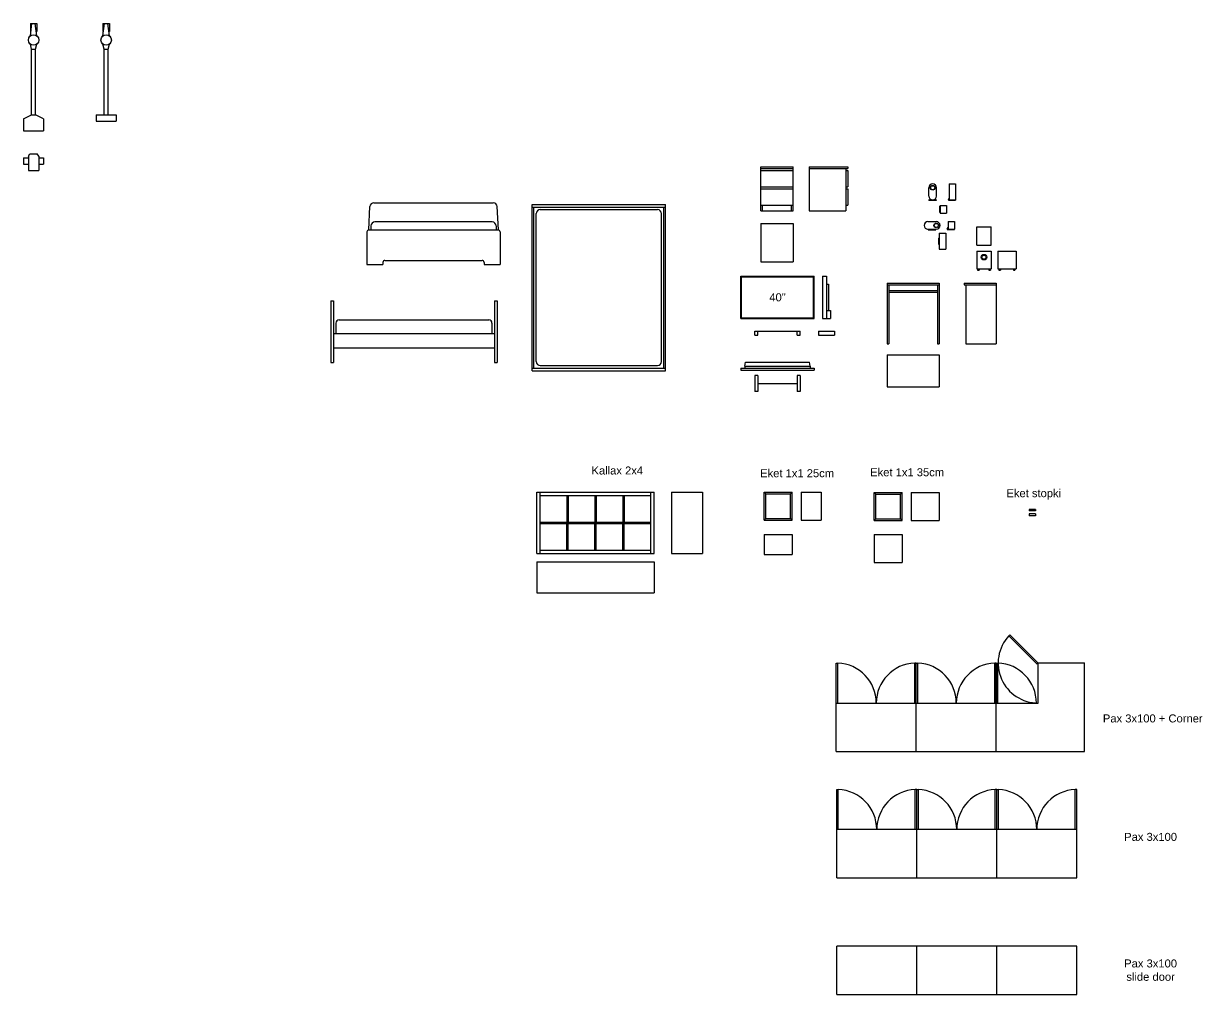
# Model space of a CAD drawing. Header units: millimetres. Extents: x 276 to 3422, y -1188 to 1441.
# Drawn here: x 1949 to 3422, y -1188 to 25 of the extents above; entities that cross this region are included whole.
import ezdxf
from ezdxf.lldxf.tags import DXFTag

# ---------------------------------------------------------------- set-up
doc = ezdxf.new("R2010")
doc.units = ezdxf.units.MM
tags = doc.linetypes.add('03B018', pattern=[5.4, 2.16, -3.24]).pattern_tags.tags
tags[6:7] = [DXFTag(74, 4), DXFTag(75, 0), DXFTag(340, '0'), DXFTag(46, 1.0), DXFTag(50, 0.0), DXFTag(44, 0.0), DXFTag(45, 0.0)]
tags[4:5] = [DXFTag(74, 4), DXFTag(75, 0), DXFTag(340, '0'), DXFTag(46, 1.0), DXFTag(50, 0.0), DXFTag(44, 0.0), DXFTag(45, 0.0)]

# ---------------------------------------------------------------- blocks, each defined once
blk = doc.blocks.new('Z$W@#14604')
for p, q in [((8.5, 183.6), (16.5, 183.6)), ((8.5, 168.3), (10.5, 183.6)), ((8.5, 183.6), (8.5, 173.6)), ((16.5, 168.3), (14.5, 183.6)), ((16.5, 183.6), (16.5, 173.6)), ((99.2, 183.6), (107.2, 183.6)), ((99.2, 168.3), (101.2, 183.6)), ((99.2, 183.6), (99.2, 173.6)), ((107.2, 168.3), (105.2, 183.6)), ((107.2, 183.6), (107.2, 173.6)), ((8.5, 173.6), (9.2, 173.6)), ((15.8, 173.6), (16.5, 173.6)), ((99.2, 173.6), (99.9, 173.6)), ((106.5, 173.6), (107.2, 173.6)), ((10, 151.6), (8.5, 158)), ((10, 69.6), (10, 151.6)), ((10, 151.6), (15, 151.6)), ((15, 151.6), (16.5, 158)), ((15, 69.6), (15, 151.6)), ((100.7, 151.6), (99.2, 158)), ((100.7, 69.6), (100.7, 151.6)), ((100.7, 151.6), (105.7, 151.6)), ((105.7, 151.6), (107.2, 158)), ((105.7, 69.6), (105.7, 151.6)), ((0, 64.6), (10, 69.6)), ((0, 64.6), (0, 49.6)), ((10, 69.6), (15, 69.6)), ((25, 64.6), (15, 69.6)), ((25, 64.6), (25, 49.6)), ((90.7, 69.6), (115.7, 69.6)), ((90.7, 69.6), (90.7, 61.6)), ((90.7, 61.6), (115.7, 61.6)), ((115.7, 69.6), (115.7, 61.6)), ((0, 49.6), (25, 49.6)), ((0, 16), (0, 8)), ((0, 16), (6, 16)), ((0, 16), (0, 8)), ((6, 18), (8, 21)), ((6, 18), (6, 0)), ((8, 21), (17, 21)), ((19, 18), (17, 21)), ((19, 18), (19, 0)), ((19, 16), (25, 16)), ((25, 16), (25, 8)), ((25, 16), (25, 8)), ((0, 8), (6, 8)), ((6, 0), (19, 0)), ((19, 8), (25, 8))]:
    blk.add_line(p, q)
for centre in [(12.5, 163.1), (103.2, 163.1)]:
    blk.add_circle(centre, 6.5)

msp = doc.modelspace()

# ---------------------------------------------------------------- linework, layer by layer
for p, q in [((2869.8, -209.2), (2869.8, -154.2)), ((2869.8, -154.2), (2910.3, -154.2)), ((2869.8, -156.2), (2910.3, -156.2)), ((2869.8, -158.7), (2910.3, -158.7)), ((2910.3, -209.2), (2910.3, -154.2)), ((2930.4, -154.2), (2978.6, -154.2)), ((2930.4, -154.2), (2930.4, -209.2)), ((2930.4, -156.2), (2978.6, -156.2)), ((2976.1, -156.2), (2976.1, -209.2)), ((2976.1, -158.7), (2978.6, -158.7)), ((2978.6, -154.2), (2978.6, -156.2)), ((2978.6, -158.7), (2978.6, -179.2)), ((3105.2, -175.6), (3113.2, -175.6)), ((3105.2, -175.6), (3105.2, -195.6)), ((3113.2, -175.6), (3113.2, -196.1)), ((2869.8, -179.2), (2910.3, -179.2)), ((2869.8, -181.7), (2910.3, -181.7)), ((2976.1, -179.2), (2978.6, -179.2)), ((2976.1, -181.7), (2978.6, -181.7)), ((2978.6, -181.7), (2978.6, -202.2)), ((3079.8, -190.9), (3079.8, -180.4)), ((3089.3, -190.9), (3089.3, -180.4)), ((2379.9, -233.2), (2381.4, -204)), ((2386.4, -199.2), (2535.4, -199.2)), ((2541.9, -233.2), (2540.4, -204)), ((2584.2, -409.2), (2584.2, -201.2)), ((2584.2, -201.2), (2750.7, -201.2)), ((2584.2, -204.7), (2750.7, -204.7)), ((2586.2, -405.7), (2586.2, -204.7)), ((2748.7, -405.7), (2748.7, -204.7)), ((2750.7, -409.2), (2750.7, -201.2)), ((2869.8, -202.2), (2910.3, -202.2)), ((2871.8, -209.2), (2871.8, -202.2)), ((2908.3, -209.2), (2908.3, -202.2)), ((2976.1, -202.2), (2978.6, -202.2)), ((3079.8, -195.6), (3089.3, -195.6)), ((3079.8, -196.1), (3079.8, -195.6)), ((3079.8, -196.1), (3089.3, -196.1)), ((3089.3, -196.1), (3089.3, -195.6)), ((3093, -203.5), (3093, -211)), ((3093, -203.5), (3094, -203.5)), ((3094, -202.5), (3094, -212)), ((3094, -202.5), (3102, -202.5)), ((3102, -202.5), (3102, -212)), ((3104.2, -195.6), (3105.2, -193.6)), ((3104.2, -195.6), (3113.2, -195.6)), ((3104.2, -195.6), (3104.2, -196.1)), ((3104.2, -196.1), (3113.2, -196.1)), ((2589.2, -397.7), (2589.2, -212.7)), ((2594.2, -207.7), (2740.7, -207.7)), ((2745.7, -397.7), (2745.7, -212.7)), ((2869.8, -209.2), (2910.3, -209.2)), ((2930.4, -209.2), (2976.1, -209.2)), ((3093, -211), (3094, -211)), ((3094, -212), (3102, -212)), ((2380.1, -233.2), (2541.6, -233.2)), ((2382.6, -228.2), (2382.6, -233.2)), ((2534.1, -223.2), (2387.6, -223.2)), ((2539.1, -228.2), (2539.1, -233.2)), ((2869.8, -224.9), (2869.8, -273.1)), ((2869.8, -224.9), (2910.3, -224.9)), ((2910.3, -224.9), (2910.3, -273.1)), ((3078.6, -222.8), (3089.1, -222.8)), ((3078.6, -232.3), (3089.1, -232.3)), ((3079.1, -232.3), (3088.6, -232.3)), ((3079.1, -232.8), (3079.1, -232.3)), ((3079.1, -232.8), (3088.6, -232.8)), ((3088.6, -232.8), (3088.6, -232.3)), ((3102.8, -232.2), (3103.8, -230.2)), ((3102.8, -232.2), (3111.8, -232.2)), ((3102.8, -232.2), (3102.8, -232.7)), ((3102.8, -232.7), (3111.8, -232.7)), ((3103.8, -222.7), (3103.8, -232.2)), ((3103.8, -222.7), (3111.8, -222.7)), ((3103.8, -232.2), (3111.8, -232.2)), ((3111.8, -222.7), (3111.8, -232.2)), ((3111.8, -232.7), (3111.8, -232.2)), ((3139.7, -252.3), (3139.7, -229.3)), ((3139.7, -229.3), (3157.7, -229.3)), ((3157.7, -252.3), (3157.7, -229.3)), ((2377.6, -235.7), (2377.6, -276.2)), ((2544.1, -235.7), (2544.1, -276.2)), ((3091.9, -243.5), (3091.9, -251)), ((3091.9, -243.5), (3092.9, -243.5)), ((3092.9, -237.3), (3100.9, -237.3)), ((3092.9, -237.3), (3092.9, -257.3)), ((3100.9, -237.3), (3100.9, -257.3)), ((3091.9, -251), (3092.9, -251)), ((3092.9, -257.3), (3100.9, -257.3)), ((3139.7, -252.3), (3157.7, -252.3)), ((3139.7, -259.7), (3139.7, -281.7)), ((3139.7, -259.7), (3157.7, -259.7)), ((3157.7, -259.7), (3157.7, -281.7)), ((3165.9, -259.7), (3188.9, -259.7)), ((3165.9, -259.7), (3165.9, -281.7)), ((3188.9, -259.7), (3188.9, -281.7)), ((2377.6, -276.2), (2397.6, -276.2)), ((2397.6, -273.7), (2397.6, -276.2)), ((2400.1, -271.2), (2521.6, -271.2)), ((2524.1, -273.7), (2524.1, -276.2)), ((2524.1, -276.2), (2544.1, -276.2)), ((2869.8, -273.1), (2910.3, -273.1)), ((2844.7, -343.9), (2844.7, -290.9)), ((2844.7, -290.9), (2936.7, -290.9)), ((2845.7, -291.9), (2935.7, -291.9)), ((2845.7, -342.9), (2845.7, -291.9)), ((2935.7, -342.9), (2935.7, -291.9)), ((2936.7, -343.9), (2936.7, -290.9)), ((2946.9, -290.9), (2946.9, -343.9)), ((2946.9, -290.9), (2951.9, -290.9)), ((2951.9, -290.9), (2951.9, -343.9)), ((3139.7, -281.7), (3157.7, -281.7)), ((3140.7, -281.7), (3140.7, -283.2)), ((3140.7, -283.2), (3142.7, -283.2)), ((3142.7, -281.7), (3142.7, -283.2)), ((3154.7, -281.7), (3154.7, -283.2)), ((3154.7, -283.2), (3156.7, -283.2)), ((3156.7, -281.7), (3156.7, -283.2)), ((3165.9, -281.7), (3188.9, -281.7)), ((3167.4, -281.7), (3167.4, -283.2)), ((3167.4, -283.2), (3169.4, -283.2)), ((3169.4, -281.7), (3169.4, -283.2)), ((3185.4, -281.7), (3185.4, -283.2)), ((3185.4, -283.2), (3187.4, -283.2)), ((3187.4, -281.7), (3187.4, -283.2)), ((2951.9, -300.9), (2954.4, -300.9)), ((2954.4, -300.9), (2954.4, -333.9)), ((3027.7, -299.8), (3027.7, -375.3)), ((3027.7, -299.8), (3092.7, -299.8)), ((3027.7, -301.8), (3092.7, -301.8)), ((3029.7, -301.8), (3029.7, -375.3)), ((3029.7, -308.8), (3090.7, -308.8)), ((3090.7, -301.8), (3090.7, -375.3)), ((3092.7, -299.8), (3092.7, -375.3)), ((3124.1, -299.8), (3164.1, -299.8)), ((3124.1, -299.8), (3124.1, -301.8)), ((3124.1, -301.8), (3164.1, -301.8)), ((3126.1, -301.8), (3126.1, -375.3)), ((3164.1, -299.8), (3164.1, -375.3)), ((2332.4, -321.6), (2332.4, -398.6)), ((2332.4, -321.6), (2335.9, -321.6)), ((2335.9, -321.6), (2335.9, -398.6)), ((2536.9, -321.6), (2536.9, -398.6)), ((2536.9, -321.6), (2540.4, -321.6)), ((2540.4, -321.6), (2540.4, -398.6)), ((3029.7, -310.8), (3090.7, -310.8)), ((2951.9, -333.9), (2956.9, -333.9)), ((2956.9, -333.9), (2956.9, -343.9)), ((2338.9, -349.6), (2338.9, -362.6)), ((2342.9, -345.6), (2529.9, -345.6)), ((2533.9, -349.6), (2533.9, -362.6)), ((2844.7, -343.9), (2936.7, -343.9)), ((2845.7, -342.9), (2935.7, -342.9)), ((2946.9, -343.9), (2956.9, -343.9)), ((2335.9, -362.6), (2536.9, -362.6)), ((2862.2, -364.6), (2862.2, -359.6)), ((2862.2, -359.6), (2866.2, -359.6)), ((2862.2, -364.6), (2866.2, -364.6)), ((2866.2, -364.6), (2866.2, -359.6)), ((2866.2, -359.6), (2915.2, -359.6)), ((2915.2, -364.6), (2915.2, -359.6)), ((2915.2, -359.6), (2919.2, -359.6)), ((2915.2, -364.6), (2919.2, -364.6)), ((2919.2, -364.6), (2919.2, -359.6)), ((2941.9, -359.6), (2961.9, -359.6)), ((2941.9, -359.6), (2941.9, -364.6)), ((2941.9, -364.6), (2961.9, -364.6)), ((2961.9, -359.6), (2961.9, -364.6)), ((2335.9, -380.6), (2536.9, -380.6)), ((3027.7, -375.3), (3029.7, -375.3)), ((3090.7, -375.3), (3092.7, -375.3)), ((3126.1, -375.3), (3164.1, -375.3)), ((3027.7, -389.2), (3027.7, -429.2)), ((3027.7, -389.2), (3092.7, -389.2)), ((3092.7, -389.2), (3092.7, -429.2)), ((2332.4, -398.6), (2335.9, -398.6)), ((2536.9, -398.6), (2540.4, -398.6)), ((2584.2, -405.7), (2750.7, -405.7)), ((2584.2, -409.2), (2750.7, -409.2)), ((2594.2, -402.7), (2740.7, -402.7)), ((2844.7, -405.9), (2936.7, -405.9)), ((2844.7, -405.9), (2844.7, -408.4)), ((2844.7, -408.4), (2936.7, -408.4)), ((2849.7, -403.4), (2850.7, -398.4)), ((2849.7, -403.4), (2931.7, -403.4)), ((2849.7, -403.4), (2849.7, -405.9)), ((2850.7, -398.4), (2930.7, -398.4)), ((2931.7, -403.4), (2930.7, -398.4)), ((2931.7, -403.4), (2931.7, -405.9)), ((2936.7, -405.9), (2936.7, -408.4)), ((2862.2, -414.9), (2862.2, -434.9)), ((2866.2, -414.9), (2862.2, -414.9)), ((2866.2, -414.9), (2866.2, -434.9)), ((2866.2, -424.9), (2915.2, -424.9)), ((2919.2, -414.9), (2915.2, -414.9)), ((2915.2, -414.9), (2915.2, -434.9)), ((2919.2, -414.9), (2919.2, -434.9)), ((2866.2, -434.9), (2862.2, -434.9)), ((2919.2, -434.9), (2915.2, -434.9)), ((3027.7, -429.2), (3092.7, -429.2)), ((2590, -637.4), (2590, -560.9)), ((2590, -560.9), (2736.5, -560.9)), ((2594, -637.4), (2594, -560.9)), ((2594, -564.9), (2732.5, -564.9)), ((2627.5, -564.9), (2627.5, -598.4)), ((2629, -564.9), (2629, -598.4)), ((2662.5, -564.9), (2662.5, -598.4)), ((2664, -564.9), (2664, -598.4)), ((2697.5, -564.9), (2697.5, -598.4)), ((2699, -564.9), (2699, -598.4)), ((2732.5, -637.4), (2732.5, -560.9)), ((2736.5, -637.4), (2736.5, -560.9)), ((2758.1, -560.9), (2758.1, -637.4)), ((2758.1, -560.9), (2797.1, -560.9)), ((2797.1, -560.9), (2797.1, -637.4)), ((2874, -595.9), (2874, -560.9)), ((2874, -560.9), (2909, -560.9)), ((2876, -562.9), (2874, -560.9)), ((2876, -593.9), (2876, -562.9)), ((2876, -562.9), (2907, -562.9)), ((2907, -562.9), (2909, -560.9)), ((2907, -593.9), (2907, -562.9)), ((2909, -595.9), (2909, -560.9)), ((2920.1, -560.9), (2945.1, -560.9)), ((2920.1, -560.9), (2920.1, -595.9)), ((2945.1, -560.9), (2945.1, -595.9)), ((3011.5, -596.3), (3011.5, -561.3)), ((3011.5, -561.3), (3046.5, -561.3)), ((3013.5, -563.3), (3011.5, -561.3)), ((3013.5, -594.3), (3013.5, -563.3)), ((3013.5, -563.3), (3044.5, -563.3)), ((3044.5, -563.3), (3046.5, -561.3)), ((3044.5, -594.3), (3044.5, -563.3)), ((3046.5, -596.3), (3046.5, -561.3)), ((3057.6, -561.3), (3092.6, -561.3)), ((3057.6, -561.3), (3057.6, -596.3)), ((3092.6, -561.3), (3092.6, -596.3)), ((3213.2, -582.3), (3205.2, -582.3)), ((3205.2, -582.3), (3205.2, -584.2)), ((3213.2, -584.2), (3205.2, -584.2)), ((3213.2, -588), (3205.2, -588)), ((3205.2, -588), (3205.2, -590.4)), ((3213.2, -582.3), (3213.2, -584.2)), ((3213.2, -588), (3213.2, -590.4)), ((2594, -598.4), (2732.5, -598.4)), ((2594, -599.9), (2732.5, -599.9)), ((2627.5, -633.4), (2627.5, -599.9)), ((2629, -633.4), (2629, -599.9)), ((2662.5, -633.4), (2662.5, -599.9)), ((2664, -633.4), (2664, -599.9)), ((2697.5, -633.4), (2697.5, -599.9)), ((2699, -633.4), (2699, -599.9)), ((2876, -593.9), (2874, -595.9)), ((2874, -595.9), (2909, -595.9)), ((2876, -593.9), (2907, -593.9)), ((2907, -593.9), (2909, -595.9)), ((2920.1, -595.9), (2945.1, -595.9)), ((3013.5, -594.3), (3011.5, -596.3)), ((3011.5, -596.3), (3046.5, -596.3)), ((3013.5, -594.3), (3044.5, -594.3)), ((3044.5, -594.3), (3046.5, -596.3)), ((3057.6, -596.3), (3092.6, -596.3)), ((3213.2, -590.4), (3205.2, -590.4)), ((2874, -613.5), (2874, -638.5)), ((2874, -613.5), (2909, -613.5)), ((2909, -613.5), (2909, -638.5)), ((3011.5, -613.9), (3011.5, -648.9)), ((3011.5, -613.9), (3046.5, -613.9)), ((3046.5, -613.9), (3046.5, -648.9)), ((2594, -633.4), (2732.5, -633.4)), ((2590, -637.4), (2736.5, -637.4)), ((2590, -647.8), (2590, -686.8)), ((2590, -647.8), (2736.5, -647.8)), ((2736.5, -647.8), (2736.5, -686.8)), ((2758.1, -637.4), (2797.1, -637.4)), ((2874, -638.5), (2909, -638.5)), ((3011.5, -648.9), (3046.5, -648.9)), ((2590, -686.8), (2736.5, -686.8)), ((3179.7, -740.3), (3181.1, -738.9)), ((3215, -775.7), (3179.7, -740.3)), ((3216.4, -774.3), (3181.1, -738.9)), ((2964.1, -824.3), (2964.1, -774.3)), ((2964.1, -774.3), (2966.1, -774.3)), ((2966.1, -824.3), (2966.1, -774.3)), ((3062.1, -824.3), (3062.1, -774.3)), ((3064.1, -774.3), (3062.1, -774.3)), ((3064.1, -824.3), (3064.1, -774.3)), ((3064.1, -824.3), (3064.1, -774.3)), ((3064.1, -774.3), (3066.1, -774.3)), ((3066.1, -824.3), (3066.1, -774.3)), ((3162.1, -824.3), (3162.1, -774.3)), ((3164.1, -774.3), (3162.1, -774.3)), ((3164.1, -824.3), (3164.1, -774.3)), ((3164.2, -824.3), (3164.2, -774.3)), ((3164.2, -774.3), (3166.2, -774.3)), ((3166.2, -824.3), (3166.2, -774.3)), ((3166.5, -774.3), (3166.5, -776.3)), ((3215, -775.7), (3216.5, -774.2)), ((3216.5, -824.3), (3216.5, -774.2)), ((3216.5, -774.2), (3274.5, -774.2)), ((3274.5, -884.7), (3274.5, -774.2)), ((2964.1, -824.3), (3216.5, -824.3)), ((2964.1, -884.7), (2964.1, -824.3)), ((3064.1, -884.7), (3064.1, -824.3)), ((3164.1, -884.7), (3164.1, -824.3)), ((2964.1, -884.7), (3274.5, -884.7)), ((2964.7, -982.3), (2964.7, -932.3)), ((2964.7, -932.3), (2966.7, -932.3)), ((2966.7, -982.3), (2966.7, -932.3)), ((3062.7, -982.3), (3062.7, -932.3)), ((3064.7, -932.3), (3062.7, -932.3)), ((3064.7, -982.3), (3064.7, -932.3)), ((3064.7, -982.3), (3064.7, -932.3)), ((3064.7, -982.3), (3064.7, -932.3)), ((3064.7, -932.3), (3066.7, -932.3)), ((3066.7, -982.3), (3066.7, -932.3)), ((3162.7, -982.3), (3162.7, -932.3)), ((3164.7, -932.3), (3162.7, -932.3)), ((3164.7, -982.3), (3164.7, -932.3)), ((3164.7, -982.3), (3164.7, -932.3)), ((3164.7, -982.3), (3164.7, -932.3)), ((3164.7, -932.3), (3166.7, -932.3)), ((3166.7, -982.3), (3166.7, -932.3)), ((3262.7, -982.3), (3262.7, -932.3)), ((3264.7, -932.3), (3262.7, -932.3)), ((3264.7, -982.3), (3264.7, -932.3)), ((3264.7, -982.3), (3264.7, -932.3)), ((2964.7, -1042.7), (2964.7, -982.3)), ((3064.7, -982.3), (2964.7, -982.3)), ((3064.7, -1042.7), (3064.7, -982.3)), ((3064.7, -1042.7), (3064.7, -982.3)), ((3164.7, -982.3), (3064.7, -982.3)), ((3164.7, -1042.7), (3164.7, -982.3)), ((3164.7, -1042.7), (3164.7, -982.3)), ((3264.7, -982.3), (3164.7, -982.3)), ((3264.7, -1042.7), (3264.7, -982.3)), ((2964.7, -1042.7), (3064.7, -1042.7)), ((3064.7, -1042.7), (3164.7, -1042.7)), ((3164.7, -1042.7), (3264.7, -1042.7)), ((2964.7, -1188.4), (2964.7, -1128)), ((3064.7, -1128), (2964.7, -1128)), ((3064.7, -1188.4), (3064.7, -1128)), ((3064.7, -1188.4), (3064.7, -1128)), ((3164.7, -1128), (3064.7, -1128)), ((3164.7, -1188.4), (3164.7, -1128)), ((3164.7, -1188.4), (3164.7, -1128)), ((3264.7, -1128), (3164.7, -1128)), ((3264.7, -1188.4), (3264.7, -1128)), ((2964.7, -1188.4), (3064.7, -1188.4)), ((3064.7, -1188.4), (3164.7, -1188.4)), ((3164.7, -1188.4), (3264.7, -1188.4))]:
    msp.add_line(p, q)
for centre, radius in [((3084.6, -180.4), 3), ((3084.6, -180.4), 2.5), ((3089.1, -227.5), 3), ((3089.1, -227.5), 2.5), ((3148.7, -267.2), 3.5), ((3148.7, -267.2), 2.5)]:
    msp.add_circle(centre, radius)
for centre, radius, start, end in [((3084.6, -180.4), 4.75, 0, 180), ((3084.6, -190.9), 4.75, 180, 0), ((2386.4, -204.2), 5, 90, 177.0263), ((2535.4, -204.2), 5, 2.9737, 90), ((2594.2, -212.7), 5, 90, 180), ((2740.7, -212.7), 5, 0, 90), ((2380.1, -235.7), 2.5, 90, 180), ((2387.6, -228.2), 5, 90, 180), ((2534.1, -228.2), 5, 0, 90), ((2541.6, -235.7), 2.5, 0, 90), ((3078.6, -227.5), 4.75, 90, 270), ((3089.1, -227.5), 4.75, 270, 90), ((2400.1, -273.7), 2.5, 90, 180), ((2521.6, -273.7), 2.5, 0, 90), ((2342.9, -349.6), 4, 90, 180), ((2529.9, -349.6), 4, 0, 90), ((2594.2, -397.7), 5, 180, 270), ((2740.7, -397.7), 5, 270, 0)]:
    msp.add_arc(centre, radius, start, end)
at = {"linetype": '03B018'}
for centre, start, end in [((3216.5, -774.2), 137.373, 270), ((2964, -824.4), 0.0347, 87.627), ((3064.2, -824.4), 92.373, 179.9653), ((3064, -824.4), 0.0347, 87.627), ((3164.2, -824.4), 92.373, 179.9653), ((3164.1, -824.4), 0.0347, 87.627), ((2964.6, -982.4), 0.0347, 87.627), ((3064.8, -982.4), 92.373, 179.9653), ((3064.6, -982.4), 0.0347, 87.627), ((3164.8, -982.4), 92.373, 179.9653), ((3164.6, -982.4), 0.0347, 87.627), ((3264.8, -982.4), 92.373, 179.9653)]:
    msp.add_arc(centre, 50.1, start, end, dxfattribs=at)

# ---------------------------------------------------------------- block references
msp.add_blockref('Z$W@#14604', (1948.6, -158.9))

# ---------------------------------------------------------------- texts
at = {"char_height": 10, "attachment_point": 5}
for s, insert, width in [('{\\fArial|b0|i0|c238|p0;40"}', (2890.7, -317.4), 90), ('{\\fArial|b0|i0|c238|p0;Kallax 2x4}', (2690.5, -533.8), 128.965), ('{\\fArial|b0|i0|c238|p0;Eket 1x1 25cm}', (2915.2, -537.2), 128.965), ('{\\fArial|b0|i0|c238|p0;Eket 1x1 35cm}', (3052.7, -536), 128.965), ('{\\fArial|b0|i0|c238|p0;Eket stopki}', (3210.9, -563.6), 106.685), ('{\\fArial|b0|i0|c238|p0;Pax 3x100 + Corner}', (3359.6, -843.6), 128.965), ('{\\fArial|b0|i0|c238|p0;Pax 3x100}', (3356.9, -991.6), 128.965), ('{\\fArial|b0|i0|c238|p0;Pax 3x100\\Pslide door}', (3356.9, -1158.1), 128.965)]:
    msp.add_mtext(s, dxfattribs=dict(at, insert=insert, width=width))

doc.saveas('drawing.dxf')
